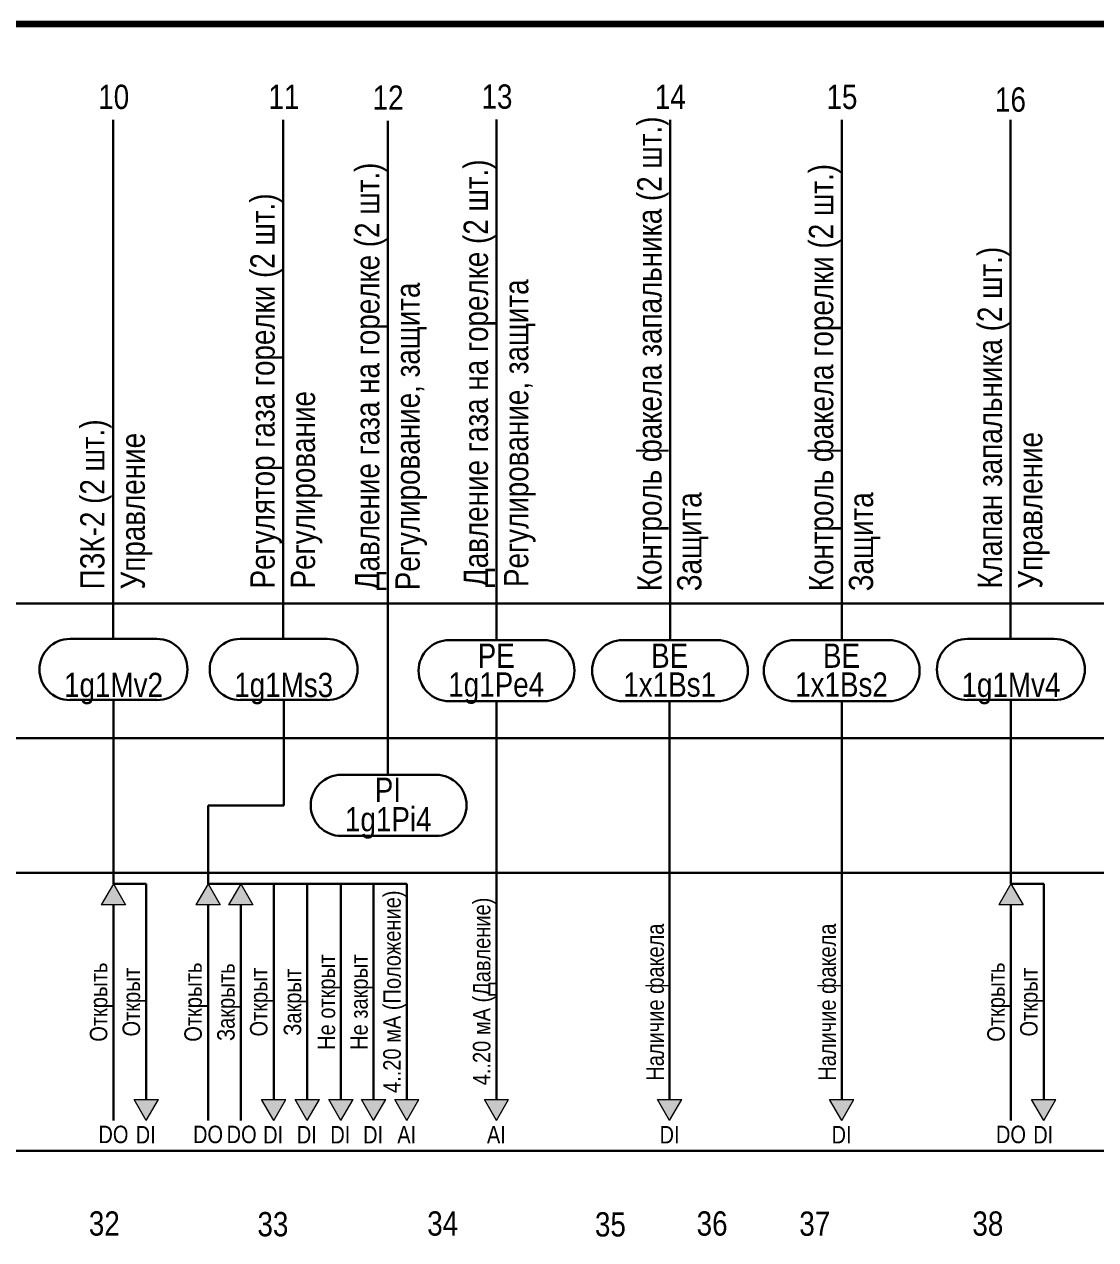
# Model space of a CAD drawing. Header units: millimetres. Extents: x -6000 to 26000, y -6000 to 26000.
# Drawn here: x 198.5 to 308.8, y -1065.1 to -940 of the extents above; entities that cross this region are included whole.
import ezdxf

# ---------------------------------------------------------------- set-up
doc = ezdxf.new("R2010")
doc.units = ezdxf.units.MM
doc.header["$MEASUREMENT"] = 0
for name, color, linetype, lineweight in [('0_Ном._пера__246', 7, 'Continuous', 100), ('2D - Общий_Ном._пера__1', 7, 'Continuous', 15), ('2D - Общий_Ном._пера__21', 7, 'Continuous', 30), ('Аннотация - Текст_Ном._пера__1', 7, 'Continuous', 15)]:
    doc.layers.add(name, color=color, linetype=linetype, lineweight=lineweight)
doc.layers.add('2D - Общий', color=7, linetype='Continuous')
doc.styles.add('СГЕНЕРИР_СТИЛЬ_1', font='')
doc.styles.get('СГЕНЕРИР_СТИЛЬ_1').set_extended_font_data('Arial Narrow')

# ---------------------------------------------------------------- blocks, each defined once
blk = doc.blocks.new('Линия_24', base_point=(207.63, -1028.48))
at = {"layer": '2D - Общий', "linetype": 'Continuous', "lineweight": 0, "true_color": 0x000000}
blk.add_hatch(color=18, dxfattribs=at).paths.add_polyline_path([(207.63, -1028.48), (206.38, -1030.65), (208.88, -1030.65)])
at = {"layer": '2D - Общий_Ном._пера__1', "color": 7, "linetype": 'Continuous', "lineweight": 15}
for p, q in [((207.63, -1028.48), (206.38, -1030.65)), ((207.63, -1028.48), (208.88, -1030.65)), ((208.88, -1030.65), (206.38, -1030.65))]:
    blk.add_line(p, q, dxfattribs=at)
at = {"layer": '2D - Общий_Ном._пера__21', "color": 7, "linetype": 'Continuous', "lineweight": 30}
blk.add_line((207.63, -1030.65), (207.63, -1052.86), dxfattribs=at)
blk = doc.blocks.new('Линия_25', base_point=(211.01, -1028.48))
at = {"layer": '2D - Общий', "linetype": 'Continuous', "lineweight": 0, "true_color": 0x000000}
blk.add_hatch(color=18, dxfattribs=at).paths.add_polyline_path([(211.01, -1052.86), (212.26, -1050.7), (209.76, -1050.7)])
at = {"layer": '2D - Общий_Ном._пера__1', "color": 7, "linetype": 'Continuous', "lineweight": 15}
for p, q in [((209.76, -1050.7), (212.26, -1050.7)), ((211.01, -1052.86), (209.76, -1050.7)), ((211.01, -1052.86), (212.26, -1050.7))]:
    blk.add_line(p, q, dxfattribs=at)
at = {"layer": '2D - Общий_Ном._пера__21', "color": 7, "linetype": 'Continuous', "lineweight": 30}
blk.add_line((211.01, -1028.48), (211.01, -1050.7), dxfattribs=at)
blk = doc.blocks.new('Линия_26', base_point=(300.04, -1028.48))
at = {"layer": '2D - Общий', "linetype": 'Continuous', "lineweight": 0, "true_color": 0x000000}
blk.add_hatch(color=18, dxfattribs=at).paths.add_polyline_path([(300.04, -1028.48), (298.79, -1030.65), (301.29, -1030.65)])
at = {"layer": '2D - Общий_Ном._пера__1', "color": 7, "linetype": 'Continuous', "lineweight": 15}
for p, q in [((300.04, -1028.48), (298.79, -1030.65)), ((300.04, -1028.48), (301.29, -1030.65)), ((301.29, -1030.65), (298.79, -1030.65))]:
    blk.add_line(p, q, dxfattribs=at)
at = {"layer": '2D - Общий_Ном._пера__21', "color": 7, "linetype": 'Continuous', "lineweight": 30}
blk.add_line((300.04, -1030.65), (300.04, -1052.86), dxfattribs=at)
blk = doc.blocks.new('Линия_27', base_point=(303.41, -1028.48))
at = {"layer": '2D - Общий', "linetype": 'Continuous', "lineweight": 0, "true_color": 0x000000}
blk.add_hatch(color=18, dxfattribs=at).paths.add_polyline_path([(303.41, -1052.86), (304.66, -1050.7), (302.16, -1050.7)])
at = {"layer": '2D - Общий_Ном._пера__1', "color": 7, "linetype": 'Continuous', "lineweight": 15}
for p, q in [((302.16, -1050.7), (304.66, -1050.7)), ((303.41, -1052.86), (302.16, -1050.7)), ((303.41, -1052.86), (304.66, -1050.7))]:
    blk.add_line(p, q, dxfattribs=at)
at = {"layer": '2D - Общий_Ном._пера__21', "color": 7, "linetype": 'Continuous', "lineweight": 30}
blk.add_line((303.41, -1028.48), (303.41, -1050.7), dxfattribs=at)
blk = doc.blocks.new('Линия_28', base_point=(217.37, -1028.48))
at = {"layer": '2D - Общий', "linetype": 'Continuous', "lineweight": 0, "true_color": 0x000000}
blk.add_hatch(color=18, dxfattribs=at).paths.add_polyline_path([(217.37, -1028.48), (216.12, -1030.65), (218.62, -1030.65)])
at = {"layer": '2D - Общий_Ном._пера__1', "color": 7, "linetype": 'Continuous', "lineweight": 15}
for p, q in [((217.37, -1028.48), (216.12, -1030.65)), ((217.37, -1028.48), (218.62, -1030.65)), ((218.62, -1030.65), (216.12, -1030.65))]:
    blk.add_line(p, q, dxfattribs=at)
at = {"layer": '2D - Общий_Ном._пера__21', "color": 7, "linetype": 'Continuous', "lineweight": 30}
blk.add_line((217.37, -1030.65), (217.37, -1052.86), dxfattribs=at)
blk = doc.blocks.new('Линия_29', base_point=(220.74, -1028.48))
at = {"layer": '2D - Общий', "linetype": 'Continuous', "lineweight": 0, "true_color": 0x000000}
blk.add_hatch(color=18, dxfattribs=at).paths.add_polyline_path([(220.74, -1028.48), (219.49, -1030.65), (221.99, -1030.65)])
at = {"layer": '2D - Общий_Ном._пера__1', "color": 7, "linetype": 'Continuous', "lineweight": 15}
for p, q in [((220.74, -1028.48), (219.49, -1030.65)), ((220.74, -1028.48), (221.99, -1030.65)), ((221.99, -1030.65), (219.49, -1030.65))]:
    blk.add_line(p, q, dxfattribs=at)
at = {"layer": '2D - Общий_Ном._пера__21', "color": 7, "linetype": 'Continuous', "lineweight": 30}
blk.add_line((220.74, -1030.65), (220.74, -1052.86), dxfattribs=at)
blk = doc.blocks.new('Линия_30', base_point=(224.13, -1028.48))
at = {"layer": '2D - Общий', "linetype": 'Continuous', "lineweight": 0, "true_color": 0x000000}
blk.add_hatch(color=18, dxfattribs=at).paths.add_polyline_path([(224.13, -1052.86), (225.38, -1050.7), (222.88, -1050.7)])
at = {"layer": '2D - Общий_Ном._пера__1', "color": 7, "linetype": 'Continuous', "lineweight": 15}
for p, q in [((222.88, -1050.7), (225.38, -1050.7)), ((224.13, -1052.86), (222.88, -1050.7)), ((224.13, -1052.86), (225.38, -1050.7))]:
    blk.add_line(p, q, dxfattribs=at)
at = {"layer": '2D - Общий_Ном._пера__21', "color": 7, "linetype": 'Continuous', "lineweight": 30}
blk.add_line((224.13, -1028.48), (224.13, -1050.7), dxfattribs=at)
blk = doc.blocks.new('Линия_31', base_point=(227.59, -1028.48))
at = {"layer": '2D - Общий', "linetype": 'Continuous', "lineweight": 0, "true_color": 0x000000}
blk.add_hatch(color=18, dxfattribs=at).paths.add_polyline_path([(227.59, -1052.86), (228.84, -1050.7), (226.34, -1050.7)])
at = {"layer": '2D - Общий_Ном._пера__1', "color": 7, "linetype": 'Continuous', "lineweight": 15}
for p, q in [((226.34, -1050.7), (228.84, -1050.7)), ((227.59, -1052.86), (226.34, -1050.7)), ((227.59, -1052.86), (228.84, -1050.7))]:
    blk.add_line(p, q, dxfattribs=at)
at = {"layer": '2D - Общий_Ном._пера__21', "color": 7, "linetype": 'Continuous', "lineweight": 30}
blk.add_line((227.59, -1028.48), (227.59, -1050.7), dxfattribs=at)
blk = doc.blocks.new('Линия_32', base_point=(231.05, -1028.48))
at = {"layer": '2D - Общий', "linetype": 'Continuous', "lineweight": 0, "true_color": 0x000000}
blk.add_hatch(color=18, dxfattribs=at).paths.add_polyline_path([(231.05, -1052.86), (232.3, -1050.7), (229.8, -1050.7)])
at = {"layer": '2D - Общий_Ном._пера__1', "color": 7, "linetype": 'Continuous', "lineweight": 15}
for p, q in [((229.8, -1050.7), (232.3, -1050.7)), ((231.05, -1052.86), (229.8, -1050.7)), ((231.05, -1052.86), (232.3, -1050.7))]:
    blk.add_line(p, q, dxfattribs=at)
at = {"layer": '2D - Общий_Ном._пера__21', "color": 7, "linetype": 'Continuous', "lineweight": 30}
blk.add_line((231.05, -1028.48), (231.05, -1050.7), dxfattribs=at)
blk = doc.blocks.new('Линия_33', base_point=(234.41, -1028.48))
at = {"layer": '2D - Общий', "linetype": 'Continuous', "lineweight": 0, "true_color": 0x000000}
blk.add_hatch(color=18, dxfattribs=at).paths.add_polyline_path([(234.41, -1052.86), (235.66, -1050.7), (233.16, -1050.7)])
at = {"layer": '2D - Общий_Ном._пера__1', "color": 7, "linetype": 'Continuous', "lineweight": 15}
for p, q in [((233.16, -1050.7), (235.66, -1050.7)), ((234.41, -1052.86), (233.16, -1050.7)), ((234.41, -1052.86), (235.66, -1050.7))]:
    blk.add_line(p, q, dxfattribs=at)
at = {"layer": '2D - Общий_Ном._пера__21', "color": 7, "linetype": 'Continuous', "lineweight": 30}
blk.add_line((234.41, -1028.48), (234.41, -1050.7), dxfattribs=at)
blk = doc.blocks.new('Линия_34', base_point=(237.84, -1028.48))
at = {"layer": '2D - Общий', "linetype": 'Continuous', "lineweight": 0, "true_color": 0x000000}
blk.add_hatch(color=18, dxfattribs=at).paths.add_polyline_path([(237.84, -1052.86), (239.09, -1050.7), (236.59, -1050.7)])
at = {"layer": '2D - Общий_Ном._пера__1', "color": 7, "linetype": 'Continuous', "lineweight": 15}
for p, q in [((236.59, -1050.7), (239.09, -1050.7)), ((237.84, -1052.86), (236.59, -1050.7)), ((237.84, -1052.86), (239.09, -1050.7))]:
    blk.add_line(p, q, dxfattribs=at)
at = {"layer": '2D - Общий_Ном._пера__21', "color": 7, "linetype": 'Continuous', "lineweight": 30}
blk.add_line((237.84, -1028.48), (237.84, -1050.7), dxfattribs=at)
blk = doc.blocks.new('Линия_39', base_point=(247.07, -1028.48))
at = {"layer": '2D - Общий', "linetype": 'Continuous', "lineweight": 0, "true_color": 0x000000}
blk.add_hatch(color=18, dxfattribs=at).paths.add_polyline_path([(247.07, -1052.86), (248.32, -1050.7), (245.82, -1050.7)])
at = {"layer": '2D - Общий_Ном._пера__1', "color": 7, "linetype": 'Continuous', "lineweight": 15}
for p, q in [((245.82, -1050.7), (248.32, -1050.7)), ((247.07, -1052.86), (245.82, -1050.7)), ((247.07, -1052.86), (248.32, -1050.7))]:
    blk.add_line(p, q, dxfattribs=at)
at = {"layer": '2D - Общий_Ном._пера__21', "color": 7, "linetype": 'Continuous', "lineweight": 30}
blk.add_line((247.07, -1028.48), (247.07, -1050.7), dxfattribs=at)
blk = doc.blocks.new('Линия_40', base_point=(264.9, -1028.48))
at = {"layer": '2D - Общий', "linetype": 'Continuous', "lineweight": 0, "true_color": 0x000000}
blk.add_hatch(color=18, dxfattribs=at).paths.add_polyline_path([(264.9, -1052.86), (266.15, -1050.7), (263.65, -1050.7)])
at = {"layer": '2D - Общий_Ном._пера__1', "color": 7, "linetype": 'Continuous', "lineweight": 15}
for p, q in [((263.65, -1050.7), (266.15, -1050.7)), ((264.9, -1052.86), (263.65, -1050.7)), ((264.9, -1052.86), (266.15, -1050.7))]:
    blk.add_line(p, q, dxfattribs=at)
at = {"layer": '2D - Общий_Ном._пера__21', "color": 7, "linetype": 'Continuous', "lineweight": 30}
blk.add_line((264.9, -1028.48), (264.9, -1050.7), dxfattribs=at)
blk = doc.blocks.new('Линия_41', base_point=(282.62, -1028.48))
at = {"layer": '2D - Общий', "linetype": 'Continuous', "lineweight": 0, "true_color": 0x000000}
blk.add_hatch(color=18, dxfattribs=at).paths.add_polyline_path([(282.62, -1052.86), (283.87, -1050.7), (281.37, -1050.7)])
at = {"layer": '2D - Общий_Ном._пера__1', "color": 7, "linetype": 'Continuous', "lineweight": 15}
for p, q in [((281.37, -1050.7), (283.87, -1050.7)), ((282.62, -1052.86), (281.37, -1050.7)), ((282.62, -1052.86), (283.87, -1050.7))]:
    blk.add_line(p, q, dxfattribs=at)
at = {"layer": '2D - Общий_Ном._пера__21', "color": 7, "linetype": 'Continuous', "lineweight": 30}
blk.add_line((282.62, -1028.48), (282.62, -1050.7), dxfattribs=at)

msp = doc.modelspace()

# ---------------------------------------------------------------- linework, layer by layer
at = {"layer": '0_Ном._пера__246', "color": 7, "linetype": 'Continuous', "lineweight": 100, "flags": 128}
msp.add_lwpolyline([(415, -1226.99), (415, -939.99), (20, -939.99), (20, -1226.99)], close=True, dxfattribs=at)
at = {"layer": '2D - Общий_Ном._пера__21', "color": 7, "linetype": 'Continuous', "lineweight": 30}
for p, q in [((247.07, -1003.39), (247.07, -949.8)), ((207.59, -1003.27), (207.59, -949.84)), ((225.11, -1003.27), (225.11, -949.84)), ((235.89, -1017.26), (235.89, -949.92)), ((264.94, -1003.39), (264.94, -949.84)), ((282.62, -1003.39), (282.62, -949.84)), ((299.99, -1003.27), (299.99, -949.84)), ((20, -999.62), (415, -999.62)), ((203.16, -1003.27), (212.1, -1003.27)), ((220.69, -1003.27), (229.62, -1003.27)), ((242.2, -1003.39), (251.95, -1003.39)), ((260.06, -1003.39), (269.81, -1003.39)), ((277.74, -1003.39), (287.49, -1003.39)), ((295.57, -1003.27), (304.5, -1003.27)), ((203.16, -1009.56), (212.1, -1009.56)), ((207.63, -1009.56), (207.63, -1028.48)), ((220.69, -1009.56), (229.62, -1009.56)), ((225.16, -1009.56), (225.16, -1020.43)), ((242.2, -1009.69), (251.95, -1009.69)), ((247.07, -1009.69), (247.07, -1028.48)), ((260.06, -1009.69), (269.81, -1009.69)), ((264.9, -1009.69), (264.9, -1028.48)), ((277.74, -1009.69), (287.49, -1009.69)), ((282.62, -1009.69), (282.62, -1028.48)), ((295.57, -1009.56), (304.5, -1009.56)), ((300.04, -1009.56), (300.04, -1028.48)), ((20, -1013.49), (415, -1013.49)), ((231.09, -1017.26), (240.84, -1017.26)), ((225.16, -1020.43), (217.37, -1020.43)), ((217.37, -1020.43), (217.37, -1028.48)), ((231.09, -1023.55), (240.84, -1023.55)), ((20, -1027.37), (415, -1027.37)), ((207.63, -1028.48), (211.01, -1028.48)), ((217.37, -1028.48), (237.84, -1028.48)), ((300.04, -1028.48), (303.41, -1028.48)), ((20, -1055.99), (415, -1055.99))]:
    msp.add_line(p, q, dxfattribs=at)
for centre, start, end in [((203.16, -1006.42), 90, 270), ((212.1, -1006.42), 270, 90), ((220.69, -1006.42), 90, 270), ((229.62, -1006.42), 270, 90), ((242.2, -1006.54), 90, 270), ((251.95, -1006.54), 270, 90), ((260.06, -1006.54), 90, 270), ((269.81, -1006.54), 270, 90), ((277.74, -1006.54), 90, 270), ((287.49, -1006.54), 270, 90), ((295.57, -1006.42), 90, 270), ((304.5, -1006.42), 270, 90), ((231.09, -1020.41), 90, 270), ((240.84, -1020.41), 270, 90)]:
    msp.add_arc(centre, 3.15, start, end, dxfattribs=at)

# ---------------------------------------------------------------- block references
at = {"layer": '2D - Общий', "color": 7, "linetype": 'Continuous', "lineweight": 30}
for name, p in [('Линия_24', (207.63, -1028.48)), ('Линия_25', (211.01, -1028.48)), ('Линия_28', (217.37, -1028.48)), ('Линия_29', (220.74, -1028.48)), ('Линия_30', (224.13, -1028.48)), ('Линия_31', (227.59, -1028.48)), ('Линия_32', (231.05, -1028.48)), ('Линия_33', (234.41, -1028.48)), ('Линия_34', (237.84, -1028.48)), ('Линия_39', (247.07, -1028.48)), ('Линия_40', (264.9, -1028.48)), ('Линия_41', (282.62, -1028.48)), ('Линия_26', (300.04, -1028.48)), ('Линия_27', (303.41, -1028.48))]:
    msp.add_blockref(name, p, dxfattribs=at)

# ---------------------------------------------------------------- texts
at = {"layer": 'Аннотация - Текст_Ном._пера__1', "color": 7, "linetype": 'Continuous', "lineweight": 15, "attachment_point": 2, "style": 'СГЕНЕРИР_СТИЛЬ_1'}
for s, insert, char_height in [('\\A1;{\\pqc;\\fArial Narrow|b0|i0|c204|p34;1\\fArial Narrow|b0|i0|c204|p34;0}', (207.66, -946.21), 2.5), ('\\A1;{\\pqc;\\fArial Narrow|b0|i0|c204|p34;1\\fArial Narrow|b0|i0|c204|p34;1}', (225.18, -946.21), 2.5), ('\\A1;{\\pqc;\\fArial Narrow|b0|i0|c204|p34;1\\fArial Narrow|b0|i0|c204|p34;2}', (235.91, -946.29), 2.5), ('\\A1;{\\pqc;\\fArial Narrow|b0|i0|c204|p34;1\\fArial Narrow|b0|i0|c204|p34;3}', (247.12, -946.18), 2.5), ('\\A1;{\\pqc;\\fArial Narrow|b0|i0|c204|p34;1\\fArial Narrow|b0|i0|c204|p34;4}', (264.96, -946.21), 2.5), ('\\A1;{\\pqc;\\fArial Narrow|b0|i0|c204|p34;1\\fArial Narrow|b0|i0|c204|p34;5}', (282.64, -946.21), 2.5), ('\\A1;{\\pqc;\\fArial Narrow|b0|i0|c204|p34;16}', (299.99, -946.49), 2.5), ('\\A1;{\\pqc;\\fArial Narrow|b0|i0|c204|p34;P\\fArial Narrow|b0|i0|c204|p34;E}', (247.04, -1003.75), 2.5), ('\\A1;{\\pqc;\\fArial Narrow|b0|i0|c204|p34;B\\fArial Narrow|b0|i0|c204|p34;E}', (264.9, -1003.75), 2.5), ('\\A1;{\\pqc;\\fArial Narrow|b0|i0|c204|p34;B\\fArial Narrow|b0|i0|c204|p34;E}', (282.59, -1003.75), 2.5), ('\\A1;{\\pqc;\\fArial Narrow|b0|i0|c204|p34;1g1Mv2}', (207.64, -1006.76), 2.5), ('\\A1;{\\pqc;\\fArial Narrow|b0|i0|c204|p34;1g1Ms3}', (225.16, -1006.76), 2.5), ('\\A1;{\\pqc;\\fArial Narrow|b0|i0|c204|p34;1g1Pe4}', (247.04, -1006.72), 2.5), ('\\A1;{\\pqc;\\fArial Narrow|b0|i0|c204|p34;1x1Bs1}', (264.9, -1006.72), 2.5), ('\\A1;{\\pqc;\\fArial Narrow|b0|i0|c204|p34;1\\fArial Narrow|b0|i0|c204|p34;x\\fArial Narrow|b0|i0|c204|p34;1Bs2}', (282.59, -1006.72), 2.5), ('\\A1;{\\pqc;\\fArial Narrow|b0|i0|c204|p34;1g1Mv4}', (300.04, -1006.76), 2.5), ('\\A1;{\\pqc;\\fArial Narrow|b0|i0|c204|p34;P\\fArial Narrow|b0|i0|c204|p34;I}', (235.89, -1017.56), 2.5), ('\\A1;{\\pqc;\\fArial Narrow|b0|i0|c204|p34;1g1Pi\\fArial Narrow|b0|i0|c204|p34;4}', (235.93, -1020.59), 2.5), ('\\A1;{\\pqc;\\fArial Narrow|b0|i0|c204|p34;DO}', (207.63, -1053.39), 1.8), ('\\A1;{\\pqc;\\fArial Narrow|b0|i0|c204|p34;DI}', (210.95, -1053.42), 1.8), ('\\A1;{\\pqc;\\fArial Narrow|b0|i0|c204|p34;DO}', (217.37, -1053.39), 1.8), ('\\A1;{\\pqc;\\fArial Narrow|b0|i0|c204|p34;D\\fArial Narrow|b0|i0|c204|p34;O}', (220.83, -1053.39), 1.8), ('\\A1;{\\pqc;\\fArial Narrow|b0|i0|c204|p34;DI}', (224.07, -1053.42), 1.8), ('\\A1;{\\pqc;\\fArial Narrow|b0|i0|c204|p34;DI}', (227.54, -1053.42), 1.8), ('\\A1;{\\pqc;\\fArial Narrow|b0|i0|c204|p34;DI}', (230.99, -1053.42), 1.8), ('\\A1;{\\pqc;\\fArial Narrow|b0|i0|c204|p34;DI}', (234.36, -1053.42), 1.8), ('\\A1;{\\pqc;\\fArial Narrow|b0|i0|c204|p34;AI}', (237.83, -1053.42), 1.8), ('\\A1;{\\pqc;\\fArial Narrow|b0|i0|c204|p34;AI}', (247.06, -1053.42), 1.8), ('\\A1;{\\pqc;\\fArial Narrow|b0|i0|c204|p34;DI}', (264.89, -1053.42), 1.8), ('\\A1;{\\pqc;\\fArial Narrow|b0|i0|c204|p34;DI}', (282.6, -1053.42), 1.8), ('\\A1;{\\pqc;\\fArial Narrow|b0|i0|c204|p34;DO}', (300.04, -1053.39), 1.8), ('\\A1;{\\pqc;\\fArial Narrow|b0|i0|c204|p34;DI}', (303.36, -1053.42), 1.8), ('\\A1;{\\pqc;\\fArial Narrow|b0|i0|c204|p34;32}', (206.69, -1062.21), 2.5), ('\\A1;{\\pqc;\\fArial Narrow|b0|i0|c204|p34;33}', (224.05, -1062.28), 2.5), ('\\A1;{\\pqc;\\fArial Narrow|b0|i0|c204|p34;34}', (241.53, -1062.21), 2.5), ('\\A1;{\\pqc;\\fArial Narrow|b0|i0|c204|p34;35}', (258.8, -1062.3), 2.5), ('\\A1;{\\pqc;\\fArial Narrow|b0|i0|c204|p34;36}', (269.27, -1062.21), 2.5), ('\\A1;{\\pqc;\\fArial Narrow|b0|i0|c204|p34;37}', (279.84, -1062.23), 2.5), ('\\A1;{\\pqc;\\fArial Narrow|b0|i0|c204|p34;38}', (297.66, -1062.22), 2.5)]:
    msp.add_mtext(s, dxfattribs=dict(at, insert=insert, char_height=char_height))
at = {"layer": 'Аннотация - Текст_Ном._пера__1', "color": 7, "linetype": 'Continuous', "lineweight": 15, "char_height": 2.5, "rotation": 90, "style": 'СГЕНЕРИР_СТИЛЬ_1'}
for s, insert, attachment_point, line_spacing_factor in [('\\A1;{\\pql;\\fArial Narrow|b0|i0|c204|p34;Контроль факела запальника (\\fArial Narrow|b0|i0|c204|p34;2 шт.\\fArial Narrow|b0|i0|c204|p34;)\\P\\pql;\\fArial Narrow|b0|i0|c204|p34;Защита}', (261.56, -998.36), 1, 0.986276), ('\\A1;{\\pqc;\\fArial Narrow|b0|i0|c204|p34;Давление газа \\fArial Narrow|b0|i0|c204|p34;на горелке\\fArial Narrow|b0|i0|c204|p34; (\\fArial Narrow|b0|i0|c204|p34;2 шт.\\fArial Narrow|b0|i0|c204|p34;)\\P\\pql;\\fArial Narrow|b0|i0|c204|p34;Регулирование, защита}', (232.51, -976.25), 2, 0.996562), ('\\A1;{\\pqc;\\fArial Narrow|b0|i0|c204|p34;Давление газа на горелке (\\fArial Narrow|b0|i0|c204|p34;2 шт.\\fArial Narrow|b0|i0|c204|p34;)\\P\\pql;\\fArial Narrow|b0|i0|c204|p34;Регулирование, защита}', (243.69, -975.92), 2, 0.996562), ('\\A1;{\\pql;\\fArial Narrow|b0|i0|c204|p34;Контроль факела \\fArial Narrow|b0|i0|c204|p34;горелки \\fArial Narrow|b0|i0|c204|p34;(\\fArial Narrow|b0|i0|c204|p34;2 шт.\\fArial Narrow|b0|i0|c204|p34;)\\P\\pql;\\fArial Narrow|b0|i0|c204|p34;Защита}', (279.24, -998.36), 1, 0.986276), ('\\A1;{\\pqc;\\fArial Narrow|b0|i0|c204|p34;Рег\\fArial Narrow|b0|i0|c204|p34;улятор\\fArial Narrow|b0|i0|c204|p34; газа горелки (\\fArial Narrow|b0|i0|c204|p34;2 шт.\\fArial Narrow|b0|i0|c204|p34;)\\P\\pql;\\fArial Narrow|b0|i0|c204|p34;Регулирование}', (221.73, -977.74), 2, 0.996562), ('\\A1;{\\pqc;\\fArial Narrow|b0|i0|c204|p34;Клапан запальника (\\fArial Narrow|b0|i0|c204|p34;2 шт.\\fArial Narrow|b0|i0|c204|p34;)\\P\\pql;\\fArial Narrow|b0|i0|c204|p34;Управление}', (296.61, -980.49), 2, 0.996429), ('\\A1;{\\pqc;\\fArial Narrow|b0|i0|c204|p34;ПЗК-2 (\\fArial Narrow|b0|i0|c204|p34;2 шт.\\fArial Narrow|b0|i0|c204|p34;)\\P\\pql;\\fArial Narrow|b0|i0|c204|p34;Управление}', (204.21, -989.42), 2, 0.996855)]:
    msp.add_mtext(s, dxfattribs=dict(at, insert=insert, attachment_point=attachment_point, line_spacing_factor=line_spacing_factor))
at = {"layer": 'Аннотация - Текст_Ном._пера__1', "color": 7, "linetype": 'Continuous', "lineweight": 15, "char_height": 1.8, "attachment_point": 2, "rotation": 90, "style": 'СГЕНЕРИР_СТИЛЬ_1'}
for s, insert in [('\\A1;{\\pqc;\\fArial Narrow|b0|i0|c204|p34;4..20 мА\\fArial Narrow|b0|i0|c204|p34; (Положение)}', (235.41, -1039.6)), ('\\A1;{\\pqc;\\fArial Narrow|b0|i0|c204|p34;4..20 мА\\fArial Narrow|b0|i0|c204|p34; (Давление)}', (244.64, -1039.57)), ('\\A1;{\\pqc;\\fArial Narrow|b0|i0|c204|p34;Наличие факела}', (262.5, -1040.67)), ('\\A1;{\\pqc;\\fArial Narrow|b0|i0|c204|p34;Наличие факела}', (280.21, -1040.67)), ('\\A1;{\\pqc;\\fArial Narrow|b0|i0|c204|p34;Не о\\fArial Narrow|b0|i0|c204|p34;ткрыт}', (228.65, -1040.67)), ('\\A1;{\\pqc;\\fArial Narrow|b0|i0|c204|p34;Не закрыт}', (232.01, -1040.67)), ('\\A1;{\\pqc;\\fArial Narrow|b0|i0|c204|p34;Открыть}', (205.2, -1040.67)), ('\\A1;{\\pqc;\\fArial Narrow|b0|i0|c204|p34;Открыт}', (208.57, -1040.67)), ('\\A1;{\\pqc;\\fArial Narrow|b0|i0|c204|p34;Открыть}', (214.93, -1040.67)), ('\\A1;{\\pqc;\\fArial Narrow|b0|i0|c204|p34;Закрыть}', (218.31, -1040.67)), ('\\A1;{\\pqc;\\fArial Narrow|b0|i0|c204|p34;Открыт}', (221.69, -1040.67)), ('\\A1;{\\pqc;\\fArial Narrow|b0|i0|c204|p34;Закрыт}', (225.16, -1040.67)), ('\\A1;{\\pqc;\\fArial Narrow|b0|i0|c204|p34;Открыть}', (297.6, -1040.67)), ('\\A1;{\\pqc;\\fArial Narrow|b0|i0|c204|p34;Открыт}', (300.98, -1040.67))]:
    msp.add_mtext(s, dxfattribs=dict(at, insert=insert))

doc.saveas('drawing.dxf')
